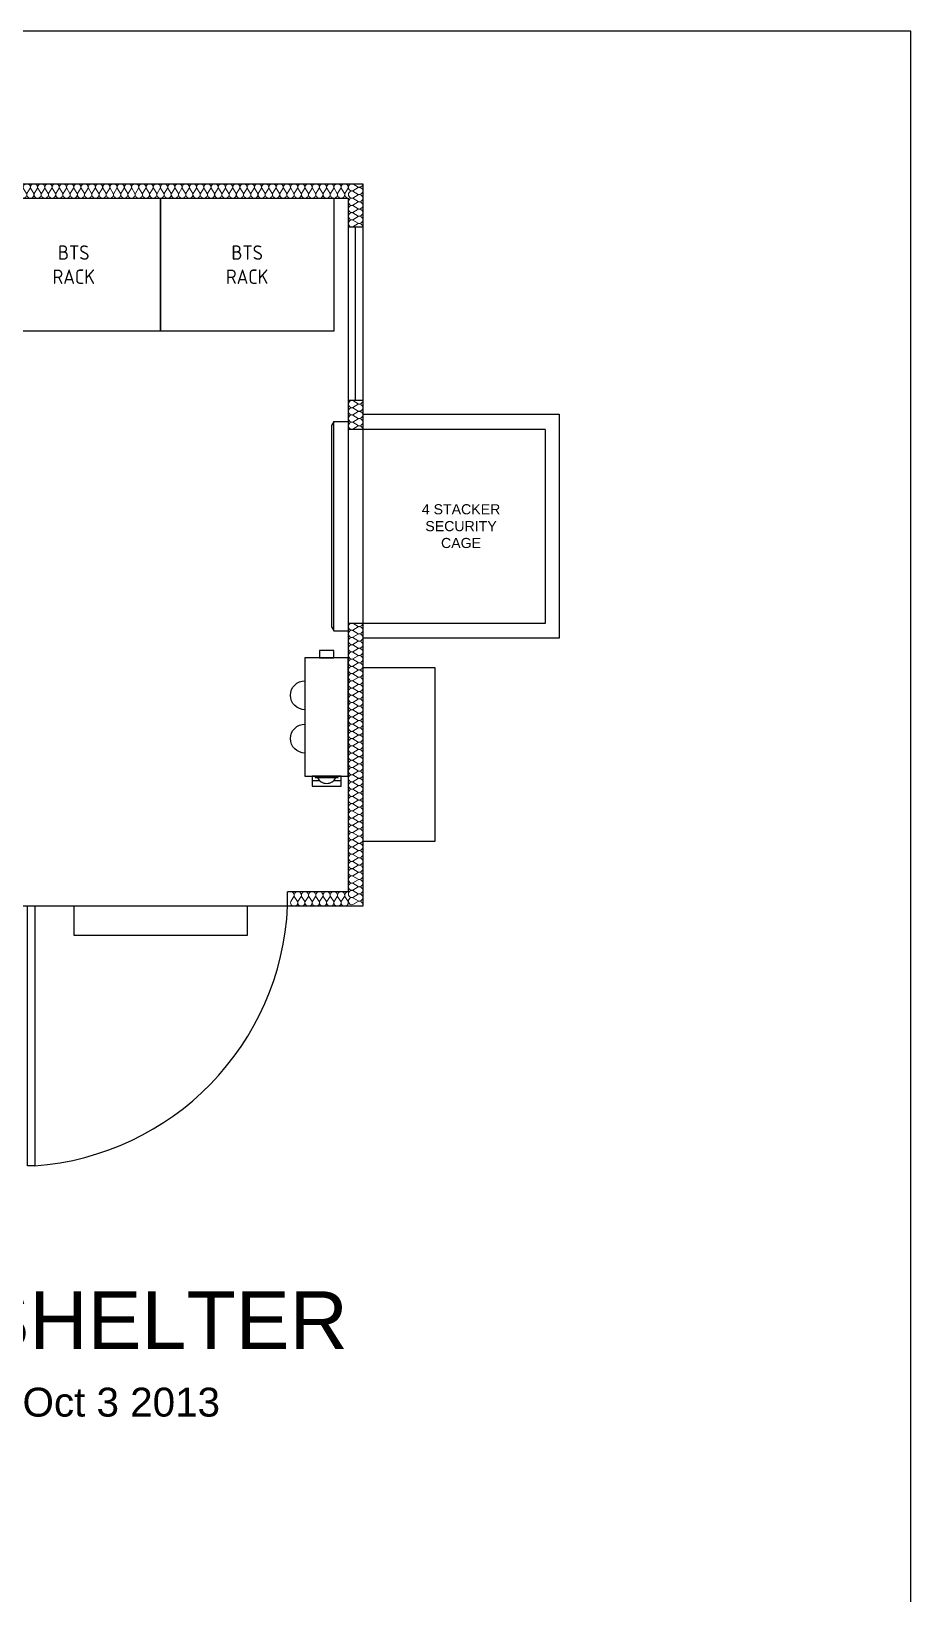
# Model space of a CAD drawing. Extents: x -408 to 1508121, y -29672 to 868845.
# Drawn here: x 1335972 to 1339015, y 462991 to 468397 of the extents above; entities that cross this region are included whole.
import ezdxf

# ---------------------------------------------------------------- set-up
doc = ezdxf.new("R2010")
doc.units = 0
doc.header["$MEASUREMENT"] = 0
doc.linetypes.add('HIDDEN3', pattern=[2.381, 1.587, -0.794])
for name, color, linetype in [('Help notes', 240, 'Continuous'), ('SH-Wall', 2, 'Continuous'), ('Shelter Equip Exist', 7, 'Continuous'), ('Shelter Equip New', 2, 'Continuous'), ('Text 2.5', 2, 'Continuous')]:
    doc.layers.add(name, color=color, linetype=linetype)
doc.styles.add('ARIAL', font='arial.ttf')
doc.styles.add('ISOCP', font='isocp.shx')

# ---------------------------------------------------------------- blocks, each defined once
blk = doc.blocks.new('*U147')
at = {"layer": 'SH-Wall', "color": 252, "linetype": 'ByBlock', "lineweight": 0, "flags": 128}
for points in [[(-1790, 0, -0.505863), (-1778.1, -16.2), (-1789.5, -34.1, 1.322645), (-1765.5, -34.1), (-1776.9, -16.2, -0.505863), (-1765, 0)], [(-1765, 0, -0.505863), (-1753.1, -16.2), (-1764.5, -34.1, 1.322645), (-1740.5, -34.1), (-1751.9, -16.2, -0.505863), (-1740, 0)], [(-1740, 0, -0.505863), (-1728.1, -16.2), (-1739.5, -34.1, 1.322645), (-1715.5, -34.1), (-1726.9, -16.2, -0.505863), (-1715, 0)], [(-1715, 0, -0.505863), (-1703.1, -16.2), (-1714.5, -34.1, 1.322645), (-1690.5, -34.1), (-1701.9, -16.2, -0.505863), (-1690, 0)], [(-1690, 0, -0.505863), (-1678.1, -16.2), (-1689.5, -34.1, 1.322645), (-1665.5, -34.1), (-1676.9, -16.2, -0.505863), (-1665, 0)], [(-1665, 0, -0.505863), (-1653.1, -16.2), (-1664.5, -34.1, 1.322645), (-1640.5, -34.1), (-1651.9, -16.2, -0.505863), (-1640, 0)], [(-1640, 0, -0.505863), (-1628.1, -16.2), (-1639.5, -34.1, 1.322645), (-1615.5, -34.1), (-1626.9, -16.2, -0.505863), (-1615, 0)], [(-1615, 0, -0.505863), (-1603.1, -16.2), (-1614.5, -34.1, 1.322645), (-1590.5, -34.1), (-1601.9, -16.2, -0.505863), (-1590, 0)], [(-1590, 0, -0.505863), (-1578.1, -16.2), (-1589.5, -34.1, 1.322645), (-1565.5, -34.1), (-1576.9, -16.2, -0.505863), (-1565, 0)], [(-1565, 0, -0.505863), (-1553.1, -16.2), (-1564.5, -34.1, 1.322645), (-1540.5, -34.1), (-1551.9, -16.2, -0.505863), (-1540, 0)], [(-1540, 0, -0.505863), (-1528.1, -16.2), (-1539.5, -34.1, 1.322645), (-1515.5, -34.1), (-1526.9, -16.2, -0.505863), (-1515, 0)], [(-1515, 0, -0.505863), (-1503.1, -16.2), (-1514.5, -34.1, 1.322645), (-1490.5, -34.1), (-1501.9, -16.2, -0.505863), (-1490, 0)], [(-1490, 0, -0.505863), (-1478.1, -16.2), (-1489.5, -34.1, 1.322645), (-1465.5, -34.1), (-1476.9, -16.2, -0.505863), (-1465, 0)], [(-1465, 0, -0.505863), (-1453.1, -16.2), (-1464.5, -34.1, 1.322645), (-1440.5, -34.1), (-1451.9, -16.2, -0.505863), (-1440, 0)], [(-1440, 0, -0.505863), (-1428.1, -16.2), (-1439.5, -34.1, 1.322645), (-1415.5, -34.1), (-1426.9, -16.2, -0.505863), (-1415, 0)], [(-1415, 0, -0.505863), (-1403.1, -16.2), (-1414.5, -34.1, 1.322645), (-1390.5, -34.1), (-1401.9, -16.2, -0.505863), (-1390, 0)], [(-1390, 0, -0.505863), (-1378.1, -16.2), (-1389.5, -34.1, 1.322645), (-1365.5, -34.1), (-1376.9, -16.2, -0.505863), (-1365, 0)], [(-1365, 0, -0.505863), (-1353.1, -16.2), (-1364.5, -34.1, 1.322645), (-1340.5, -34.1), (-1351.9, -16.2, -0.505863), (-1340, 0)], [(-1340, 0, -0.505863), (-1328.1, -16.2), (-1339.5, -34.1, 1.322645), (-1315.5, -34.1), (-1326.9, -16.2, -0.505863), (-1315, 0)], [(-1315, 0, -0.505863), (-1303.1, -16.2), (-1314.5, -34.1, 1.322645), (-1290.5, -34.1), (-1301.9, -16.2, -0.505863), (-1290, 0)], [(-1290, 0, -0.505863), (-1278.1, -16.2), (-1289.5, -34.1, 1.322645), (-1265.5, -34.1), (-1276.9, -16.2, -0.505863), (-1265, 0)], [(-1265, 0, -0.505863), (-1253.1, -16.2), (-1264.5, -34.1, 1.322645), (-1240.5, -34.1), (-1251.9, -16.2, -0.505863), (-1240, 0)], [(-1240, 0, -0.505863), (-1228.1, -16.2), (-1239.5, -34.1, 1.322645), (-1215.5, -34.1), (-1226.9, -16.2, -0.505863), (-1215, 0)], [(-1215, 0, -0.505863), (-1203.1, -16.2), (-1214.5, -34.1, 1.322645), (-1190.5, -34.1), (-1201.9, -16.2, -0.505863), (-1190, 0)], [(-1190, 0, -0.505863), (-1178.1, -16.2), (-1189.5, -34.1, 1.322645), (-1165.5, -34.1), (-1176.9, -16.2, -0.505863), (-1165, 0)], [(-1165, 0, -0.505863), (-1153.1, -16.2), (-1164.5, -34.1, 1.322645), (-1140.5, -34.1), (-1151.9, -16.2, -0.505863), (-1140, 0)], [(-1140, 0, -0.505863), (-1128.1, -16.2), (-1139.5, -34.1, 1.322645), (-1115.5, -34.1), (-1126.9, -16.2, -0.505863), (-1115, 0)], [(-1115, 0, -0.505863), (-1103.1, -16.2), (-1114.5, -34.1, 1.322645), (-1090.5, -34.1), (-1101.9, -16.2, -0.505863), (-1090, 0)], [(-1090, 0, -0.505863), (-1078.1, -16.2), (-1089.5, -34.1, 1.322645), (-1065.5, -34.1), (-1076.9, -16.2, -0.505863), (-1065, 0)], [(-1065, 0, -0.505863), (-1053.1, -16.2), (-1064.5, -34.1, 1.322645), (-1040.5, -34.1), (-1051.9, -16.2, -0.505863), (-1040, 0)], [(-1040, 0, -0.505863), (-1028.1, -16.2), (-1039.5, -34.1, 1.322645), (-1015.5, -34.1), (-1026.9, -16.2, -0.505863), (-1015, 0)], [(-1015, 0, -0.505863), (-1003.1, -16.2), (-1014.5, -34.1, 1.322645), (-990.5, -34.1), (-1001.9, -16.2, -0.505863), (-990, 0)], [(-990, 0, -0.505863), (-978.1, -16.2), (-989.5, -34.1, 1.322645), (-965.5, -34.1), (-976.9, -16.2, -0.505863), (-965, 0)], [(-965, 0, -0.505863), (-953.1, -16.2), (-964.5, -34.1, 1.322645), (-940.5, -34.1), (-951.9, -16.2, -0.505863), (-940, 0)], [(-940, 0, -0.505863), (-928.1, -16.2), (-939.5, -34.1, 1.322645), (-915.5, -34.1), (-926.9, -16.2, -0.505863), (-915, 0)], [(-915, 0, -0.505863), (-903.1, -16.2), (-914.5, -34.1, 1.322645), (-890.5, -34.1), (-901.9, -16.2, -0.505863), (-890, 0)], [(-890, 0, -0.505863), (-878.1, -16.2), (-889.5, -34.1, 1.322645), (-865.5, -34.1), (-876.9, -16.2, -0.505863), (-865, 0)], [(-865, 0, -0.505863), (-853.1, -16.2), (-864.5, -34.1, 1.322645), (-840.5, -34.1), (-851.9, -16.2, -0.505863), (-840, 0)], [(-840, 0, -0.505863), (-828.1, -16.2), (-839.5, -34.1, 1.322645), (-815.5, -34.1), (-826.9, -16.2, -0.505863), (-815, 0)], [(-815, 0, -0.505863), (-803.1, -16.2), (-814.5, -34.1, 1.322645), (-790.5, -34.1), (-801.9, -16.2, -0.505863), (-790, 0)], [(-790, 0, -0.505863), (-778.1, -16.2), (-789.5, -34.1, 1.322645), (-765.5, -34.1), (-776.9, -16.2, -0.505863), (-765, 0)], [(-765, 0, -0.505863), (-753.1, -16.2), (-764.5, -34.1, 1.322645), (-740.5, -34.1), (-751.9, -16.2, -0.505863), (-740, 0)], [(-740, 0, -0.505863), (-728.1, -16.2), (-739.5, -34.1, 1.322645), (-715.5, -34.1), (-726.9, -16.2, -0.505863), (-715, 0)], [(-715, 0, -0.505863), (-703.1, -16.2), (-714.5, -34.1, 1.322645), (-690.5, -34.1), (-701.9, -16.2, -0.505863), (-690, 0)], [(-690, 0, -0.505863), (-678.1, -16.2), (-689.5, -34.1, 1.322645), (-665.5, -34.1), (-676.9, -16.2, -0.505863), (-665, 0)], [(-665, 0, -0.505863), (-653.1, -16.2), (-664.5, -34.1, 1.322645), (-640.5, -34.1), (-651.9, -16.2, -0.505863), (-640, 0)], [(-640, 0, -0.505863), (-628.1, -16.2), (-639.5, -34.1, 1.322645), (-615.5, -34.1), (-626.9, -16.2, -0.505863), (-615, 0)], [(-615, 0, -0.505863), (-603.1, -16.2), (-614.5, -34.1, 1.322645), (-590.5, -34.1), (-601.9, -16.2, -0.505863), (-590, 0)], [(-590, 0, -0.505863), (-578.1, -16.2), (-589.5, -34.1, 1.322645), (-565.5, -34.1), (-576.9, -16.2, -0.505863), (-565, 0)], [(-565, 0, -0.505863), (-553.1, -16.2), (-564.5, -34.1, 1.322645), (-540.5, -34.1), (-551.9, -16.2, -0.505863), (-540, 0)], [(-540, 0, -0.505863), (-528.1, -16.2), (-539.5, -34.1, 1.322645), (-515.5, -34.1), (-526.9, -16.2, -0.505863), (-515, 0)], [(-515, 0, -0.505863), (-503.1, -16.2), (-514.5, -34.1, 1.322645), (-490.5, -34.1), (-501.9, -16.2, -0.505863), (-490, 0)], [(-490, 0, -0.505863), (-478.1, -16.2), (-489.5, -34.1, 1.322645), (-465.5, -34.1), (-476.9, -16.2, -0.505863), (-465, 0)], [(-465, 0, -0.505863), (-453.1, -16.2), (-464.5, -34.1, 1.322645), (-440.5, -34.1), (-451.9, -16.2, -0.505863), (-440, 0)], [(-440, 0, -0.505863), (-428.1, -16.2), (-439.5, -34.1, 1.322645), (-415.5, -34.1), (-426.9, -16.2, -0.505863), (-415, 0)], [(-415, 0, -0.505863), (-403.1, -16.2), (-414.5, -34.1, 1.322645), (-390.5, -34.1), (-401.9, -16.2, -0.505863), (-390, 0)], [(-390, 0, -0.505863), (-378.1, -16.2), (-389.5, -34.1, 1.322645), (-365.5, -34.1), (-376.9, -16.2, -0.505863), (-365, 0)], [(-365, 0, -0.505863), (-353.1, -16.2), (-364.5, -34.1, 1.322645), (-340.5, -34.1), (-351.9, -16.2, -0.505863), (-340, 0)], [(-340, 0, -0.505863), (-328.1, -16.2), (-339.5, -34.1, 1.322645), (-315.5, -34.1), (-326.9, -16.2, -0.505863), (-315, 0)], [(-315, 0, -0.505863), (-303.1, -16.2), (-314.5, -34.1, 1.322645), (-290.5, -34.1), (-301.9, -16.2, -0.505863), (-290, 0)], [(-290, 0, -0.505863), (-278.1, -16.2), (-289.5, -34.1, 1.322645), (-265.5, -34.1), (-276.9, -16.2, -0.505863), (-265, 0)], [(-265, 0, -0.505863), (-253.1, -16.2), (-264.5, -34.1, 1.322645), (-240.5, -34.1), (-251.9, -16.2, -0.505863), (-240, 0)], [(-240, 0, -0.505863), (-228.1, -16.2), (-239.5, -34.1, 1.322645), (-215.5, -34.1), (-226.9, -16.2, -0.505863), (-215, 0)], [(-215, 0, -0.505863), (-203.1, -16.2), (-214.5, -34.1, 1.322645), (-190.5, -34.1), (-201.9, -16.2, -0.505863), (-190, 0)], [(-190, 0, -0.505863), (-178.1, -16.2), (-189.5, -34.1, 1.322645), (-165.5, -34.1), (-176.9, -16.2, -0.505863), (-165, 0)], [(-165, 0, -0.505863), (-153.1, -16.2), (-164.5, -34.1, 1.322645), (-140.5, -34.1), (-151.9, -16.2, -0.505863), (-140, 0)], [(-140, 0, -0.505863), (-128.1, -16.2), (-139.5, -34.1, 1.322645), (-115.5, -34.1), (-126.9, -16.2, -0.505863), (-115, 0)], [(-115, 0, -0.505863), (-103.1, -16.2), (-114.5, -34.1, 1.322645), (-90.5, -34.1), (-101.9, -16.2, -0.505863), (-90, 0)], [(-90, 0, -0.505863), (-78.1, -16.2), (-89.5, -34.1, 1.322645), (-65.5, -34.1), (-76.9, -16.2, -0.505863), (-65, 0)], [(-65, 0, -0.505863), (-53.1, -16.2), (-64.5, -34.1, 1.322645), (-40.5, -34.1), (-51.9, -16.2, -0.505863), (-40, 0)], [(-40, 0, -0.505863), (-28.1, -16.2), (-39.5, -34.1, 1.322645), (-15.5, -34.1), (-26.9, -16.2, -0.505863), (-15, 0)], [(-15, 0, -0.505863), (-3.1, -16.2), (-14.5, -34.1, 1.322645), (9.5, -34.1), (-1.9, -16.2, -0.505863), (10, 0)], [(35, 0, -0.505863), (46.9, -16.2), (35.5, -34.1, 1.322645), (59.5, -34.1), (48.1, -16.2, -0.505863), (60, 0)], [(60, 0, -0.505863), (71.9, -16.2), (60.5, -34.1, 1.322645), (84.5, -34.1), (73.1, -16.2, -0.505863), (85, 0)], [(85, 0, -0.505863), (96.9, -16.2), (85.5, -34.1, 1.322645), (109.5, -34.1), (98.1, -16.2, -0.505863), (110, 0)], [(110, 0, -0.505863), (121.9, -16.2), (110.5, -34.1, 1.322645), (134.5, -34.1), (123.1, -16.2, -0.505863), (135, 0)], [(135, 0, -0.505863), (146.9, -16.2), (135.5, -34.1, 1.322645), (159.5, -34.1), (148.1, -16.2, -0.505863), (160, 0)], [(160, 0, -0.505863), (171.9, -16.2), (160.5, -34.1, 1.322645), (184.5, -34.1), (173.1, -16.2, -0.505863), (185, 0)], [(185, 0, -0.505863), (196.9, -16.2), (185.5, -34.1, 1.322645), (209.5, -34.1), (198.1, -16.2, -0.505863), (210, 0)], [(210, 0, -0.505863), (221.9, -16.2), (210.5, -34.1, 1.322645), (234.5, -34.1), (223.1, -16.2, -0.505863), (235, 0)], [(235, 0, -0.505863), (246.9, -16.2), (235.5, -34.1, 1.322645), (259.5, -34.1), (248.1, -16.2, -0.505863), (260, 0)], [(260, 0, -0.505863), (271.9, -16.2), (260.5, -34.1, 1.322645), (284.5, -34.1), (273.1, -16.2, -0.505863), (285, 0)], [(285, 0, -0.505863), (296.9, -16.2), (285.5, -34.1, 1.322645), (309.5, -34.1), (298.1, -16.2, -0.505863), (310, 0)], [(310, 0, -0.505863), (321.9, -16.2), (310.5, -34.1, 1.322645), (334.5, -34.1), (323.1, -16.2, -0.505863), (335, 0)], [(335, 0, -0.505863), (346.9, -16.2), (335.5, -34.1, 1.322645), (359.5, -34.1), (348.1, -16.2, -0.505863), (360, 0)], [(360, 0, -0.505863), (371.9, -16.2), (360.5, -34.1, 1.322645), (384.5, -34.1), (373.1, -16.2, -0.505863), (385, 0)], [(385, 0, -0.505863), (396.9, -16.2), (385.5, -34.1, 1.322645), (409.5, -34.1), (398.1, -16.2, -0.505863), (410, 0)], [(410, 0, -0.505863), (421.9, -16.2), (410.5, -34.1, 1.322645), (434.5, -34.1), (423.1, -16.2, -0.505863), (435, 0)], [(435, 0, -0.505863), (446.9, -16.2), (435.5, -34.1, 1.322645), (459.5, -34.1), (448.1, -16.2, -0.505863), (460, 0)], [(460, 0, -0.505863), (471.9, -16.2), (460.5, -34.1, 1.322645), (484.5, -34.1), (473.1, -16.2, -0.505863), (485, 0)], [(485, 0, -0.505863), (496.9, -16.2), (485.5, -34.1, 1.322645), (509.5, -34.1), (498.1, -16.2, -0.505863), (510, 0)], [(510, 0, -0.505863), (521.9, -16.2), (510.5, -34.1, 1.322645), (534.5, -34.1), (523.1, -16.2, -0.505863), (535, 0)], [(535, 0, -0.505863), (546.9, -16.2), (535.5, -34.1, 1.322645), (559.5, -34.1), (548.1, -16.2, -0.505863), (560, 0)], [(560, 0, -0.505863), (571.9, -16.2), (560.5, -34.1, 1.322645), (584.5, -34.1), (573.1, -16.2, -0.505863), (585, 0)], [(585, 0, -0.505863), (596.9, -16.2), (585.5, -34.1, 1.322645), (609.5, -34.1), (598.1, -16.2, -0.505863), (610, 0)], [(610, 0, -0.505863), (621.9, -16.2), (610.5, -34.1, 1.322645), (634.5, -34.1), (623.1, -16.2, -0.505863), (635, 0)], [(635, 0, -0.505863), (646.9, -16.2), (635.5, -34.1, 1.322645), (659.5, -34.1), (648.1, -16.2, -0.505863), (660, 0)], [(660, 0, -0.505863), (671.9, -16.2), (660.5, -34.1, 1.322645), (684.5, -34.1), (673.1, -16.2, -0.505863), (685, 0)], [(685, 0, -0.505863), (696.9, -16.2), (685.5, -34.1, 1.322645), (709.5, -34.1), (698.1, -16.2, -0.505863), (710, 0)], [(710, 0, -0.505863), (721.9, -16.2), (710.5, -34.1, 1.322645), (734.5, -34.1), (723.1, -16.2, -0.505863), (735, 0)], [(735, 0, -0.505863), (746.9, -16.2), (735.5, -34.1, 1.322645), (759.5, -34.1), (748.1, -16.2, -0.505863), (760, 0)], [(760, 0, -0.505863), (771.9, -16.2), (760.5, -34.1, 1.322645), (784.5, -34.1), (773.1, -16.2, -0.505863), (785, 0)], [(785, 0, -0.505863), (796.9, -16.2), (785.5, -34.1, 1.322645), (809.5, -34.1), (798.1, -16.2, -0.505863), (810, 0)], [(810, 0, -0.505863), (821.9, -16.2), (810.5, -34.1, 1.322645), (834.5, -34.1), (823.1, -16.2, -0.505863), (835, 0)], [(835, 0, -0.505863), (846.9, -16.2), (835.5, -34.1, 1.322645), (859.5, -34.1), (848.1, -16.2, -0.505863), (860, 0)], [(860, 0, -0.505863), (871.9, -16.2), (860.5, -34.1, 1.322645), (884.5, -34.1), (873.1, -16.2, -0.505863), (885, 0)], [(885, 0, -0.505863), (896.9, -16.2), (885.5, -34.1, 1.322645), (909.5, -34.1), (898.1, -16.2, -0.505863), (910, 0)], [(910, 0, -0.505863), (921.9, -16.2), (910.5, -34.1, 1.322645), (934.5, -34.1), (923.1, -16.2, -0.505863), (935, 0)], [(935, 0, -0.505863), (946.9, -16.2), (935.5, -34.1, 1.322645), (959.5, -34.1), (948.1, -16.2, -0.505863), (960, 0)], [(960, 0, -0.505863), (971.9, -16.2), (960.5, -34.1, 1.322645), (984.5, -34.1), (973.1, -16.2, -0.505863), (985, 0)], [(985, 0, -0.505863), (996.9, -16.2), (985.5, -34.1, 1.322645), (1009.5, -34.1), (998.1, -16.2, -0.505863), (1010, 0)], [(1010, 0, -0.505863), (1021.9, -16.2), (1010.5, -34.1, 1.322645), (1034.5, -34.1), (1023.1, -16.2, -0.505863), (1035, 0)], [(1035, 0, -0.505863), (1046.9, -16.2), (1035.5, -34.1, 1.322645), (1059.5, -34.1), (1048.1, -16.2, -0.505863), (1060, 0)], [(1060, 0, -0.505863), (1071.9, -16.2), (1060.5, -34.1, 1.322645), (1084.5, -34.1), (1073.1, -16.2, -0.505863), (1085, 0)], [(1085, 0, -0.505863), (1096.9, -16.2), (1085.5, -34.1, 1.322645), (1109.5, -34.1), (1098.1, -16.2, -0.505863), (1110, 0)], [(10, 0, -0.505863), (21.9, -16.2), (10.5, -34.1, 1.322645), (34.5, -34.1), (23.1, -16.2, -0.505863), (35, 0)]]:
    blk.add_lwpolyline(points, format="xyb", dxfattribs=at)
blk = doc.blocks.new('*U148')
at = {"layer": 'SH-Wall', "color": 252, "linetype": 'ByBlock', "lineweight": 0, "flags": 128}
for points in [[(960, 0, -0.505863), (971.9, -16.2), (960.5, -34.1, 1.322645), (984.5, -34.1), (973.1, -16.2, -0.505863), (985, 0)], [(985, 0, -0.505863), (996.9, -16.2), (985.5, -34.1, 1.322645), (1009.5, -34.1), (998.1, -16.2, -0.505863), (1010, 0)], [(1010, 0, -0.505863), (1021.9, -16.2), (1010.5, -34.1, 1.322645), (1034.5, -34.1), (1023.1, -16.2, -0.505863), (1035, 0)], [(1035, 0, -0.505863), (1046.9, -16.2), (1035.5, -34.1, 1.322645), (1059.5, -34.1), (1048.1, -16.2, -0.505863), (1060, 0)], [(1060, 0, -0.505863), (1071.9, -16.2), (1060.5, -34.1, 1.322645), (1084.5, -34.1), (1073.1, -16.2, -0.505863), (1085, 0)], [(1085, 0, -0.505863), (1096.9, -16.2), (1085.5, -34.1, 1.322645), (1109.5, -34.1), (1098.1, -16.2, -0.505863), (1110, 0)]]:
    blk.add_lwpolyline(points, format="xyb", dxfattribs=at)
blk = doc.blocks.new('*U149')
at = {"layer": 'SH-Wall', "color": 252, "linetype": 'ByBlock', "lineweight": 0, "flags": 128}
for points in [[(1010, 0, -0.505863), (1021.9, -16.2), (1010.5, -34.1, 1.322645), (1034.5, -34.1), (1023.1, -16.2, -0.505863), (1035, 0)], [(1035, 0, -0.505863), (1046.9, -16.2), (1035.5, -34.1, 1.322645), (1059.5, -34.1), (1048.1, -16.2, -0.505863), (1060, 0)], [(1060, 0, -0.505863), (1071.9, -16.2), (1060.5, -34.1, 1.322645), (1084.5, -34.1), (1073.1, -16.2, -0.505863), (1085, 0)], [(1085, 0, -0.505863), (1096.9, -16.2), (1085.5, -34.1, 1.322645), (1109.5, -34.1), (1098.1, -16.2, -0.505863), (1110, 0)]]:
    blk.add_lwpolyline(points, format="xyb", dxfattribs=at)
blk = doc.blocks.new('*U150')
at = {"layer": 'SH-Wall', "color": 252, "linetype": 'ByBlock', "lineweight": 0, "flags": 128}
for points in [[(135, 0, -0.505863), (146.9, -16.2), (135.5, -34.1, 1.322645), (159.5, -34.1), (148.1, -16.2, -0.505863), (160, 0)], [(160, 0, -0.505863), (171.9, -16.2), (160.5, -34.1, 1.322645), (184.5, -34.1), (173.1, -16.2, -0.505863), (185, 0)], [(185, 0, -0.505863), (196.9, -16.2), (185.5, -34.1, 1.322645), (209.5, -34.1), (198.1, -16.2, -0.505863), (210, 0)], [(210, 0, -0.505863), (221.9, -16.2), (210.5, -34.1, 1.322645), (234.5, -34.1), (223.1, -16.2, -0.505863), (235, 0)], [(235, 0, -0.505863), (246.9, -16.2), (235.5, -34.1, 1.322645), (259.5, -34.1), (248.1, -16.2, -0.505863), (260, 0)], [(260, 0, -0.505863), (271.9, -16.2), (260.5, -34.1, 1.322645), (284.5, -34.1), (273.1, -16.2, -0.505863), (285, 0)], [(285, 0, -0.505863), (296.9, -16.2), (285.5, -34.1, 1.322645), (309.5, -34.1), (298.1, -16.2, -0.505863), (310, 0)], [(310, 0, -0.505863), (321.9, -16.2), (310.5, -34.1, 1.322645), (334.5, -34.1), (323.1, -16.2, -0.505863), (335, 0)], [(335, 0, -0.505863), (346.9, -16.2), (335.5, -34.1, 1.322645), (359.5, -34.1), (348.1, -16.2, -0.505863), (360, 0)], [(360, 0, -0.505863), (371.9, -16.2), (360.5, -34.1, 1.322645), (384.5, -34.1), (373.1, -16.2, -0.505863), (385, 0)], [(385, 0, -0.505863), (396.9, -16.2), (385.5, -34.1, 1.322645), (409.5, -34.1), (398.1, -16.2, -0.505863), (410, 0)], [(410, 0, -0.505863), (421.9, -16.2), (410.5, -34.1, 1.322645), (434.5, -34.1), (423.1, -16.2, -0.505863), (435, 0)], [(435, 0, -0.505863), (446.9, -16.2), (435.5, -34.1, 1.322645), (459.5, -34.1), (448.1, -16.2, -0.505863), (460, 0)], [(460, 0, -0.505863), (471.9, -16.2), (460.5, -34.1, 1.322645), (484.5, -34.1), (473.1, -16.2, -0.505863), (485, 0)], [(485, 0, -0.505863), (496.9, -16.2), (485.5, -34.1, 1.322645), (509.5, -34.1), (498.1, -16.2, -0.505863), (510, 0)], [(510, 0, -0.505863), (521.9, -16.2), (510.5, -34.1, 1.322645), (534.5, -34.1), (523.1, -16.2, -0.505863), (535, 0)], [(535, 0, -0.505863), (546.9, -16.2), (535.5, -34.1, 1.322645), (559.5, -34.1), (548.1, -16.2, -0.505863), (560, 0)], [(560, 0, -0.505863), (571.9, -16.2), (560.5, -34.1, 1.322645), (584.5, -34.1), (573.1, -16.2, -0.505863), (585, 0)], [(585, 0, -0.505863), (596.9, -16.2), (585.5, -34.1, 1.322645), (609.5, -34.1), (598.1, -16.2, -0.505863), (610, 0)], [(610, 0, -0.505863), (621.9, -16.2), (610.5, -34.1, 1.322645), (634.5, -34.1), (623.1, -16.2, -0.505863), (635, 0)], [(635, 0, -0.505863), (646.9, -16.2), (635.5, -34.1, 1.322645), (659.5, -34.1), (648.1, -16.2, -0.505863), (660, 0)], [(660, 0, -0.505863), (671.9, -16.2), (660.5, -34.1, 1.322645), (684.5, -34.1), (673.1, -16.2, -0.505863), (685, 0)], [(685, 0, -0.505863), (696.9, -16.2), (685.5, -34.1, 1.322645), (709.5, -34.1), (698.1, -16.2, -0.505863), (710, 0)], [(710, 0, -0.505863), (721.9, -16.2), (710.5, -34.1, 1.322645), (734.5, -34.1), (723.1, -16.2, -0.505863), (735, 0)], [(735, 0, -0.505863), (746.9, -16.2), (735.5, -34.1, 1.322645), (759.5, -34.1), (748.1, -16.2, -0.505863), (760, 0)], [(760, 0, -0.505863), (771.9, -16.2), (760.5, -34.1, 1.322645), (784.5, -34.1), (773.1, -16.2, -0.505863), (785, 0)], [(785, 0, -0.505863), (796.9, -16.2), (785.5, -34.1, 1.322645), (809.5, -34.1), (798.1, -16.2, -0.505863), (810, 0)], [(810, 0, -0.505863), (821.9, -16.2), (810.5, -34.1, 1.322645), (834.5, -34.1), (823.1, -16.2, -0.505863), (835, 0)], [(835, 0, -0.505863), (846.9, -16.2), (835.5, -34.1, 1.322645), (859.5, -34.1), (848.1, -16.2, -0.505863), (860, 0)], [(860, 0, -0.505863), (871.9, -16.2), (860.5, -34.1, 1.322645), (884.5, -34.1), (873.1, -16.2, -0.505863), (885, 0)], [(885, 0, -0.505863), (896.9, -16.2), (885.5, -34.1, 1.322645), (909.5, -34.1), (898.1, -16.2, -0.505863), (910, 0)], [(910, 0, -0.505863), (921.9, -16.2), (910.5, -34.1, 1.322645), (934.5, -34.1), (923.1, -16.2, -0.505863), (935, 0)], [(935, 0, -0.505863), (946.9, -16.2), (935.5, -34.1, 1.322645), (959.5, -34.1), (948.1, -16.2, -0.505863), (960, 0)], [(960, 0, -0.505863), (971.9, -16.2), (960.5, -34.1, 1.322645), (984.5, -34.1), (973.1, -16.2, -0.505863), (985, 0)], [(985, 0, -0.505863), (996.9, -16.2), (985.5, -34.1, 1.322645), (1009.5, -34.1), (998.1, -16.2, -0.505863), (1010, 0)], [(1010, 0, -0.505863), (1021.9, -16.2), (1010.5, -34.1, 1.322645), (1034.5, -34.1), (1023.1, -16.2, -0.505863), (1035, 0)], [(1035, 0, -0.505863), (1046.9, -16.2), (1035.5, -34.1, 1.322645), (1059.5, -34.1), (1048.1, -16.2, -0.505863), (1060, 0)], [(1060, 0, -0.505863), (1071.9, -16.2), (1060.5, -34.1, 1.322645), (1084.5, -34.1), (1073.1, -16.2, -0.505863), (1085, 0)], [(1085, 0, -0.505863), (1096.9, -16.2), (1085.5, -34.1, 1.322645), (1109.5, -34.1), (1098.1, -16.2, -0.505863), (1110, 0)]]:
    blk.add_lwpolyline(points, format="xyb", dxfattribs=at)
blk = doc.blocks.new('*U151')
at = {"layer": 'SH-Wall', "color": 252, "linetype": 'ByBlock', "lineweight": 0, "flags": 128}
for points in [[(-200, 0, -0.505863), (-188.1, -16.2), (-199.5, -34.1, 1.322645), (-175.5, -34.1), (-186.9, -16.2, -0.505863), (-175, 0)], [(-175, 0, -0.505863), (-163.1, -16.2), (-174.5, -34.1, 1.322645), (-150.5, -34.1), (-161.9, -16.2, -0.505863), (-150, 0)], [(-150, 0, -0.505863), (-138.1, -16.2), (-149.5, -34.1, 1.322645), (-125.5, -34.1), (-136.9, -16.2, -0.505863), (-125, 0)], [(-100, 0, -0.505863), (-88.1, -16.2), (-99.5, -34.1, 1.322645), (-75.5, -34.1), (-86.9, -16.2, -0.505863), (-75, 0)], [(-75, 0, -0.505863), (-63.1, -16.2), (-74.5, -34.1, 1.322645), (-50.5, -34.1), (-61.9, -16.2, -0.505863), (-50, 0)], [(-50, 0, -0.505863), (-38.1, -16.2), (-49.5, -34.1, 1.322645), (-25.5, -34.1), (-36.9, -16.2, -0.505863), (-25, 0)], [(-25, 0, -0.505863), (-13.1, -16.2), (-24.5, -34.1, 1.322645), (-0.5, -34.1), (-11.9, -16.2, -0.505863), (0, 0)], [(-125, 0, -0.505863), (-113.1, -16.2), (-124.5, -34.1, 1.322645), (-100.5, -34.1), (-111.9, -16.2, -0.505863), (-100, 0)]]:
    blk.add_lwpolyline(points, format="xyb", dxfattribs=at)

msp = doc.modelspace()

# ---------------------------------------------------------------- linework, layer by layer
at = {"layer": 'Help notes'}
msp.add_lwpolyline([(1332014.9, 456397.2), (1339014.9, 456397.2), (1339014.9, 468397.2), (1332014.9, 468397.2)], close=True, dxfattribs=at)
at = {"layer": 'Shelter Equip Exist'}
for p, q in [((1334119, 467869.6), (1337119, 467869.6)), ((1337119, 467869.6), (1337119, 465369.6)), ((1334169, 467819.6), (1337069, 467819.6)), ((1337069, 467819.6), (1337069, 465419.6)), ((1337119, 467719.6), (1337069, 467719.6)), ((1337094, 467119.6), (1337094, 467719.6)), ((1337119, 467119.6), (1337069, 467119.6)), ((1337019, 466322.1), (1337069, 466322.1)), ((1336859, 465369.6), (1336859, 465419.6)), ((1337069, 465419.6), (1336859, 465419.6)), ((1337119, 465369.6), (1334119, 465369.6))]:
    msp.add_line(p, q, dxfattribs=at)
for points in [[(1337019, 467047.1), (1337011, 467033.3), (1337011, 466336), (1337019, 466322.1)], [(1337019, 466322.1), (1337019, 467047.1), (1337069, 467047.1), (1337069, 466322.1)], [(1337119, 467072.1), (1337799, 467072.1), (1337799, 466297.1), (1337119, 466297.1)], [(1337018.5, 465804.6), (1337044, 465804.6), (1337044, 465819.6), (1336944, 465819.6), (1336944, 465804.6), (1336969.5, 465804.6)], [(1335984, 465369.6), (1335984, 464471.3), (1335959, 464471.3), (1335959, 465369.6)]]:
    msp.add_lwpolyline(points, dxfattribs=at)
at = {"layer": 'Shelter Equip Exist', "color": 1, "linetype": 'HIDDEN3'}
msp.add_lwpolyline([(1337069, 466349.6), (1337751, 466349.6), (1337751, 467019.6), (1337069, 467019.6)], dxfattribs=at)
at = {"layer": 'Shelter Equip Exist'}
for points in [[(1337069, 465819.6), (1337069, 466229.6), (1336919, 466229.6), (1336919, 465819.6)], [(1336969, 466229.6), (1337019, 466229.6), (1337019, 466254.6), (1336969, 466254.6)], [(1336944, 465784.6), (1337044, 465784.6), (1337044, 465819.6), (1336944, 465819.6)], [(1336954, 465814.6), (1337034, 465814.6), (1337034, 465819.6), (1336954, 465819.6)], [(1336119.7, 465369.6), (1336119.7, 465269.6), (1336719.7, 465269.6), (1336719.7, 465369.6)]]:
    msp.add_lwpolyline(points, close=True, dxfattribs=at)
at = {"layer": 'Shelter Equip Exist', "linetype": 'Continuous'}
msp.add_lwpolyline([(1337369, 465594.6), (1337369, 466194.6), (1337119, 466194.6), (1337119, 465594.6)], close=True, dxfattribs=at)
for points in [[(1336919, 466049.6, -1), (1336919, 466149.6)], [(1336919, 465899.6, -1), (1336919, 465999.6)], [(1336962.3, 465814.6, 0.632456), (1337025.6, 465814.6)]]:
    msp.add_lwpolyline(points, format="xyb", close=True, dxfattribs=at)
at = {"layer": 'Shelter Equip Exist', "color": 8}
msp.add_arc((1335915.5, 465413.3), 944.5, 274.1582, 357.3503, dxfattribs=at)
at = {"layer": 'Shelter Equip New'}
for points in [[(1335819, 467819.6), (1336419, 467819.6), (1336419, 467359.6), (1335819, 467359.6)], [(1336419, 467819.6), (1337019, 467819.6), (1337019, 467359.6), (1336419, 467359.6)]]:
    msp.add_lwpolyline(points, close=True, dxfattribs=at)

# ---------------------------------------------------------------- block references
at = {"layer": 'Shelter Equip Exist', "xscale": -1}
for name, p, rotation in [('*U147', (1335959, 467819.6), 180), ('*U148', (1337119, 466759.6), 270), ('*U149', (1337119, 466009.6), 270), ('*U150', (1337119, 465239.6), 270)]:
    msp.add_blockref(name, p, dxfattribs=dict(at, rotation=rotation))
at = {"layer": 'Shelter Equip Exist'}
msp.add_blockref('*U151', (1337069, 465419.6), dxfattribs=at)

# ---------------------------------------------------------------- texts
at = {"layer": 'Help notes', "insert": (1335514.9, 464037), "char_height": 200, "width": 3105.593, "attachment_point": 2, "style": 'ARIAL'}
msp.add_mtext('PHASE 8 eJV SHELTER\\P{\\H0.5x;AS PER VERSION 2.1 - Oct 3 2013}', dxfattribs=at)
at = {"layer": 'Shelter Equip Exist', "insert": (1337459, 466684.6), "char_height": 35, "width": 295.089, "attachment_point": 5, "style": 'ARIAL'}
msp.add_mtext('4 STACKER SECURITY CAGE', dxfattribs=at)
at = {"layer": 'Text 2.5', "char_height": 50, "width": 434.4, "attachment_point": 5, "style": 'ISOCP'}
for insert in [(1336119, 467589.6), (1336719, 467589.6)]:
    msp.add_mtext('BTS\\PRACK', dxfattribs=dict(at, insert=insert))

doc.saveas('drawing.dxf')
